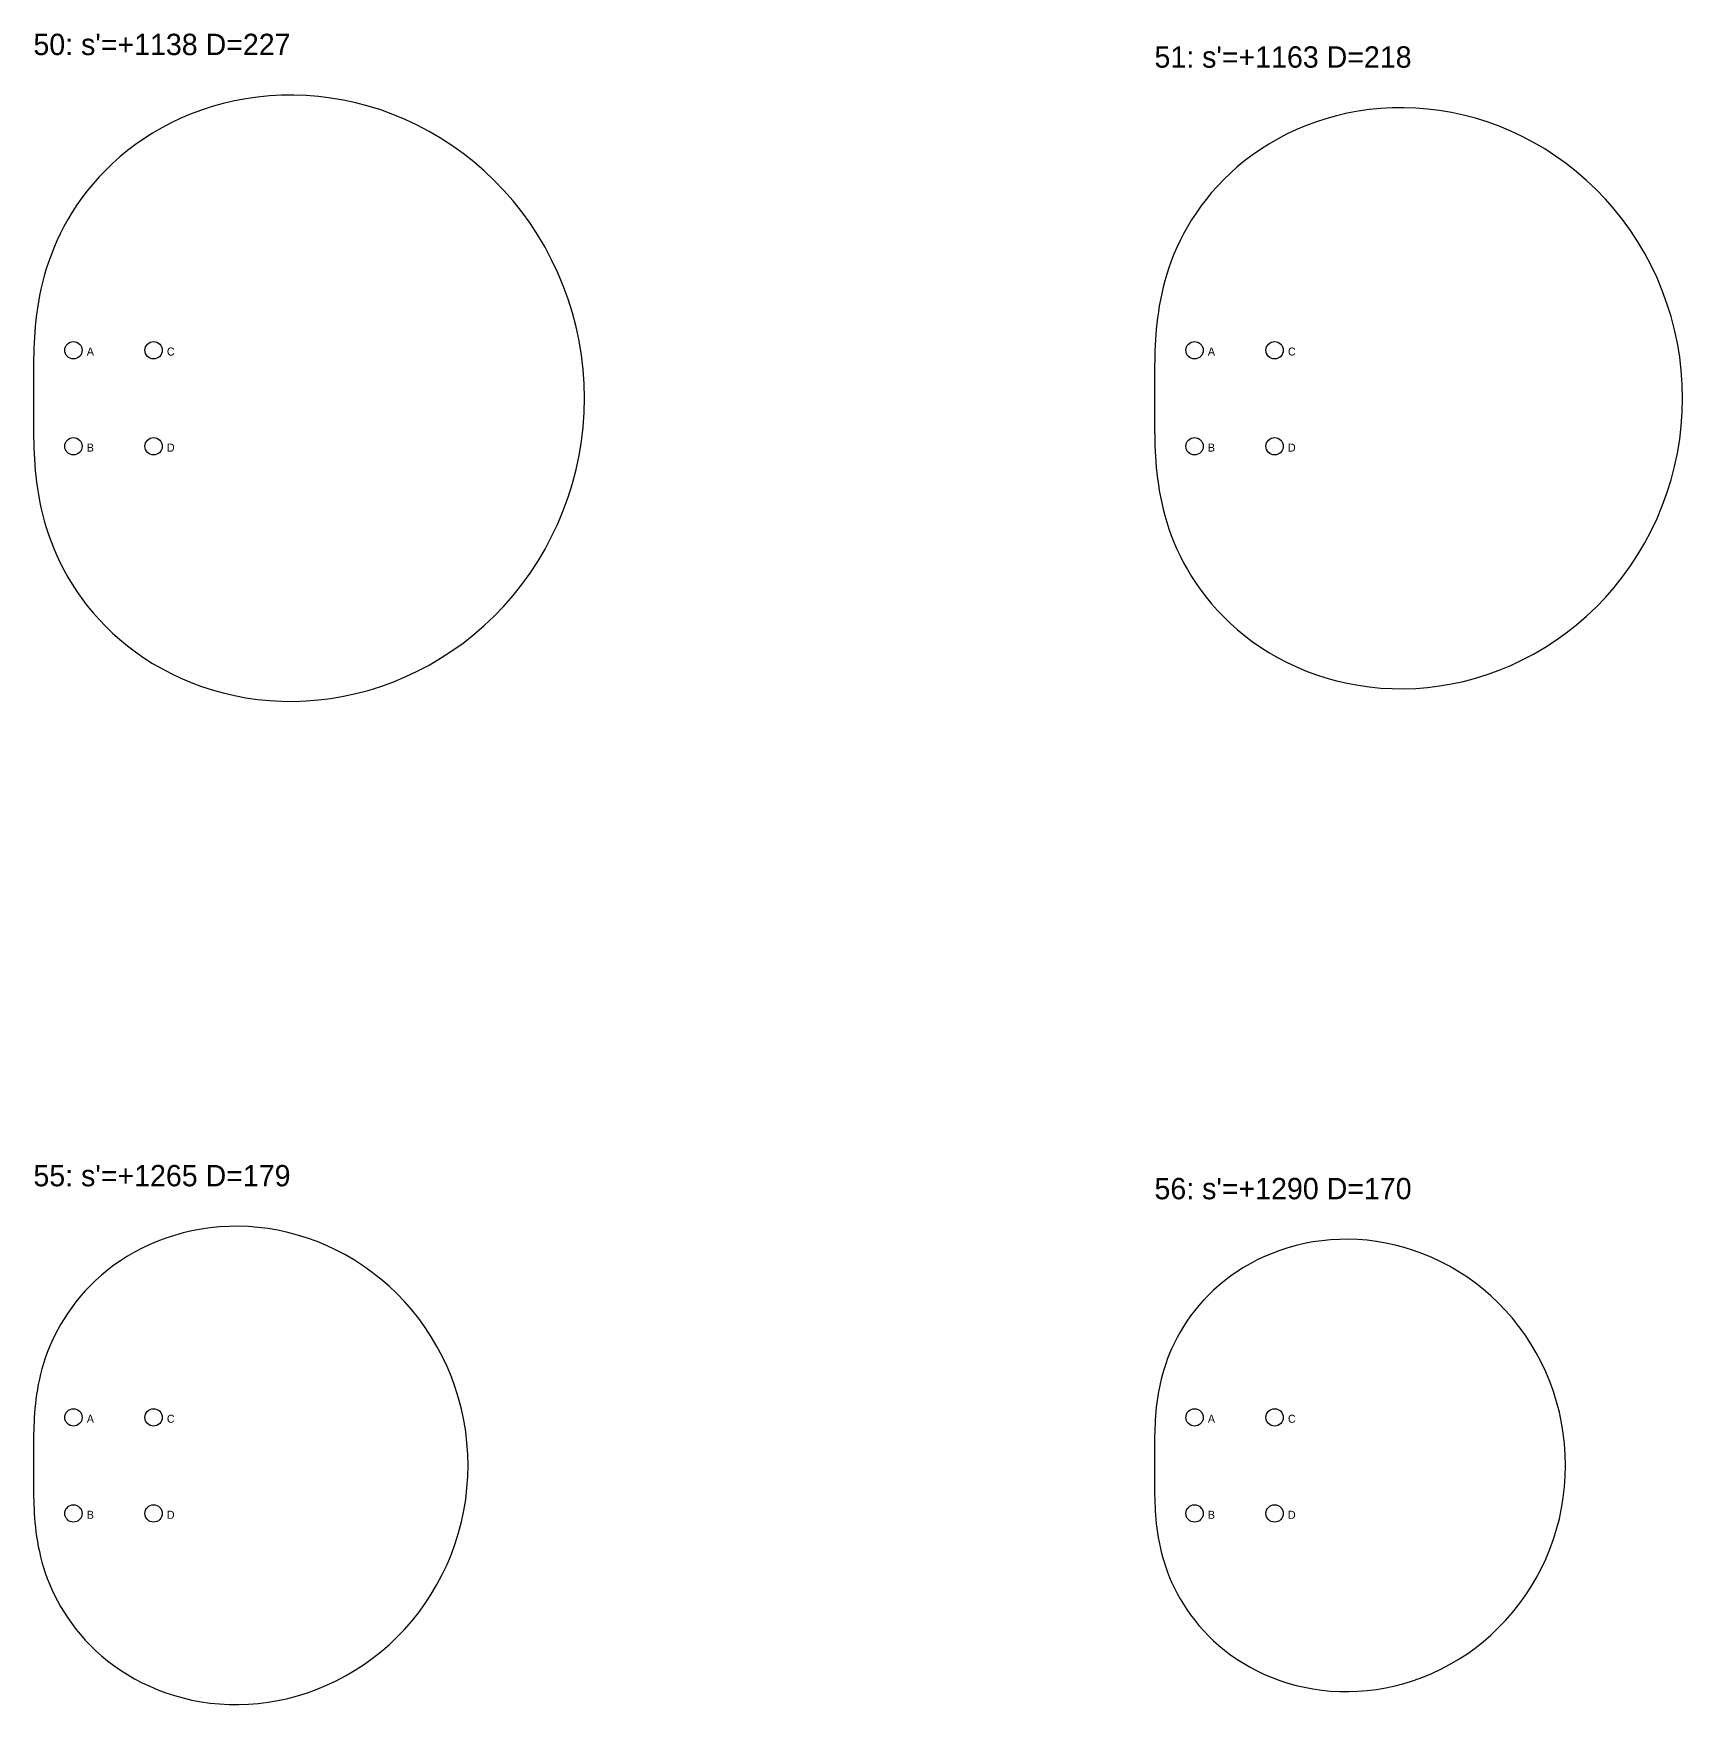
# Model space of a CAD drawing. Header units: millimetres. Extents: x 0 to 2007, y -5243 to 138.
# Drawn here: x 0 to 618, y -4490 to -3863 of the extents above; entities that cross this region are included whole.
import ezdxf

# ---------------------------------------------------------------- set-up
doc = ezdxf.new("R2010")
doc.units = ezdxf.units.MM
for name, color, linetype in [('DOWEL', 5, 'CONTINUOUS'), ('SLAB_50', 4, 'CONTINUOUS'), ('SLAB_51', 5, 'CONTINUOUS'), ('SLAB_55', 3, 'CONTINUOUS'), ('SLAB_56', 4, 'CONTINUOUS'), ('TEXT', 1, 'CONTINUOUS')]:
    doc.layers.add(name, color=color, linetype=linetype)

msp = doc.modelspace()

# ---------------------------------------------------------------- linework, layer by layer
at = {"layer": 'DOWEL'}
for centre in [(15, -3982), (45, -3982), (435, -3982), (465, -3982), (15, -4018), (45, -4018), (435, -4018), (465, -4018), (15, -4382), (45, -4382), (435, -4382), (465, -4382), (15, -4418), (45, -4418), (435, -4418), (465, -4418)]:
    msp.add_circle(centre, 3.25, dxfattribs=at)
at = {"layer": 'SLAB_50'}
msp.add_lwpolyline([(206.414, -4000), (206.289, -3994.598), (205.912, -3989.21), (205.285, -3983.847), (204.41, -3978.524), (203.29, -3973.254), (201.928, -3968.048), (200.328, -3962.919), (198.496, -3957.879), (196.435, -3952.941), (194.154, -3948.116), (191.658, -3943.415), (188.955, -3938.847), (186.052, -3934.425), (182.96, -3930.157), (179.686, -3926.051), (176.241, -3922.118), (172.633, -3918.364), (168.875, -3914.797), (164.976, -3911.424), (160.947, -3908.25), (156.8, -3905.281), (152.547, -3902.52), (148.199, -3899.973), (143.767, -3897.642), (139.265, -3895.529), (134.704, -3893.636), (130.096, -3891.965), (125.453, -3890.514), (120.786, -3889.285), (116.108, -3888.275), (111.43, -3887.483), (106.763, -3886.906), (102.119, -3886.541), (97.507, -3886.385), (92.939, -3886.432), (88.424, -3886.678), (83.972, -3887.118), (79.592, -3887.745), (75.292, -3888.554), (71.081, -3889.536), (66.967, -3890.685), (62.955, -3891.994), (59.054, -3893.453), (55.268, -3895.056), (51.604, -3896.793), (48.065, -3898.656), (44.655, -3900.635), (41.379, -3902.723), (38.239, -3904.909), (35.238, -3907.186), (32.376, -3909.543), (29.656, -3911.972), (27.076, -3914.464), (24.639, -3917.01), (22.341, -3919.602), (20.183, -3922.231), (18.162, -3924.89), (16.277, -3927.57), (14.524, -3930.264), (12.901, -3932.965), (11.403, -3935.666), (10.027, -3938.36), (8.769, -3941.043), (7.623, -3943.707), (6.585, -3946.349), (5.649, -3948.963), (4.811, -3951.545), (4.065, -3954.092), (3.405, -3956.601), (2.825, -3959.07), (2.319, -3961.495), (1.882, -3963.875), (1.508, -3966.21), (1.191, -3968.499), (0.926, -3970.741), (0.707, -3972.938), (0.529, -3975.089), (0.386, -3977.196), (0.274, -3979.261), (0.188, -3981.286), (0.124, -3983.273), (0.077, -3985.225), (0.046, -3987.145), (0.025, -3989.037), (0.012, -3990.903), (0.005, -3992.748), (0.002, -3994.576), (0, -3996.392), (0, -3998.198), (0, -4000), (0, -4001.802), (0, -4003.608), (0.002, -4005.424), (0.005, -4007.252), (0.012, -4009.097), (0.025, -4010.963), (0.046, -4012.855), (0.077, -4014.775), (0.124, -4016.727), (0.188, -4018.714), (0.274, -4020.739), (0.386, -4022.804), (0.529, -4024.911), (0.707, -4027.062), (0.926, -4029.259), (1.191, -4031.501), (1.508, -4033.79), (1.882, -4036.125), (2.319, -4038.505), (2.825, -4040.93), (3.405, -4043.399), (4.065, -4045.908), (4.811, -4048.455), (5.649, -4051.037), (6.585, -4053.651), (7.623, -4056.293), (8.769, -4058.957), (10.027, -4061.64), (11.403, -4064.334), (12.901, -4067.035), (14.524, -4069.736), (16.277, -4072.43), (18.162, -4075.11), (20.183, -4077.769), (22.341, -4080.398), (24.639, -4082.99), (27.076, -4085.536), (29.656, -4088.028), (32.376, -4090.457), (35.238, -4092.814), (38.239, -4095.091), (41.379, -4097.277), (44.655, -4099.365), (48.065, -4101.344), (51.604, -4103.207), (55.268, -4104.944), (59.054, -4106.547), (62.955, -4108.006), (66.967, -4109.315), (71.081, -4110.464), (75.292, -4111.446), (79.592, -4112.255), (83.972, -4112.882), (88.424, -4113.322), (92.939, -4113.568), (97.507, -4113.615), (102.119, -4113.459), (106.763, -4113.094), (111.43, -4112.517), (116.108, -4111.725), (120.786, -4110.715), (125.453, -4109.486), (130.096, -4108.035), (134.704, -4106.364), (139.265, -4104.471), (143.767, -4102.358), (148.199, -4100.027), (152.547, -4097.48), (156.8, -4094.719), (160.947, -4091.75), (164.976, -4088.576), (168.875, -4085.203), (172.633, -4081.636), (176.241, -4077.882), (179.686, -4073.949), (182.96, -4069.843), (186.052, -4065.575), (188.955, -4061.153), (191.658, -4056.585), (194.154, -4051.884), (196.435, -4047.059), (198.496, -4042.121), (200.328, -4037.081), (201.928, -4031.952), (203.29, -4026.746), (204.41, -4021.476), (205.285, -4016.153), (205.912, -4010.79), (206.289, -4005.402)], close=True, dxfattribs=at)
at = {"layer": 'SLAB_51'}
msp.add_lwpolyline([(617.846, -4000), (617.726, -3994.822), (617.365, -3989.658), (616.764, -3984.518), (615.926, -3979.416), (614.852, -3974.364), (613.547, -3969.374), (612.013, -3964.458), (610.256, -3959.628), (608.282, -3954.895), (606.095, -3950.27), (603.702, -3945.763), (601.111, -3941.386), (598.33, -3937.147), (595.366, -3933.056), (592.228, -3929.121), (588.925, -3925.351), (585.468, -3921.753), (581.865, -3918.334), (578.128, -3915.101), (574.266, -3912.058), (570.292, -3909.212), (566.215, -3906.566), (562.047, -3904.125), (557.8, -3901.89), (553.485, -3899.865), (549.113, -3898.051), (544.696, -3896.449), (540.245, -3895.059), (535.772, -3893.881), (531.289, -3892.913), (526.805, -3892.153), (522.332, -3891.6), (517.88, -3891.251), (513.46, -3891.101), (509.081, -3891.146), (504.754, -3891.382), (500.486, -3891.804), (496.288, -3892.405), (492.167, -3893.18), (488.131, -3894.121), (484.187, -3895.223), (480.342, -3896.477), (476.603, -3897.876), (472.974, -3899.412), (469.462, -3901.077), (466.069, -3902.862), (462.802, -3904.76), (459.662, -3906.761), (456.652, -3908.856), (453.775, -3911.038), (451.032, -3913.297), (448.425, -3915.626), (445.953, -3918.014), (443.616, -3920.455), (441.414, -3922.939), (439.345, -3925.459), (437.409, -3928.008), (435.602, -3930.577), (433.921, -3933.159), (432.365, -3935.748), (430.93, -3938.336), (429.611, -3940.919), (428.405, -3943.49), (427.306, -3946.044), (426.311, -3948.576), (425.415, -3951.081), (424.611, -3953.556), (423.896, -3955.998), (423.263, -3958.403), (422.707, -3960.768), (422.223, -3963.093), (421.804, -3965.375), (421.446, -3967.613), (421.142, -3969.807), (420.888, -3971.956), (420.678, -3974.061), (420.507, -3976.123), (420.37, -3978.143), (420.262, -3980.122), (420.18, -3982.063), (420.118, -3983.967), (420.074, -3985.838), (420.044, -3987.679), (420.024, -3989.492), (420.011, -3991.281), (420.005, -3993.049), (420.001, -3994.802), (420, -3996.541), (420, -3998.273), (420, -4000), (420, -4001.727), (420, -4003.459), (420.001, -4005.198), (420.005, -4006.951), (420.011, -4008.719), (420.024, -4010.508), (420.044, -4012.321), (420.074, -4014.162), (420.118, -4016.033), (420.18, -4017.937), (420.262, -4019.878), (420.37, -4021.857), (420.507, -4023.877), (420.678, -4025.939), (420.888, -4028.044), (421.142, -4030.193), (421.446, -4032.387), (421.804, -4034.625), (422.223, -4036.907), (422.707, -4039.232), (423.263, -4041.597), (423.896, -4044.002), (424.611, -4046.444), (425.415, -4048.919), (426.311, -4051.424), (427.306, -4053.956), (428.405, -4056.51), (429.611, -4059.081), (430.93, -4061.664), (432.365, -4064.252), (433.921, -4066.841), (435.602, -4069.423), (437.409, -4071.992), (439.345, -4074.541), (441.414, -4077.061), (443.616, -4079.545), (445.953, -4081.986), (448.425, -4084.374), (451.032, -4086.703), (453.775, -4088.962), (456.652, -4091.144), (459.662, -4093.239), (462.802, -4095.24), (466.069, -4097.138), (469.462, -4098.923), (472.974, -4100.588), (476.603, -4102.124), (480.342, -4103.523), (484.187, -4104.777), (488.131, -4105.879), (492.167, -4106.82), (496.288, -4107.595), (500.486, -4108.196), (504.754, -4108.618), (509.081, -4108.854), (513.46, -4108.899), (517.88, -4108.749), (522.332, -4108.4), (526.805, -4107.847), (531.289, -4107.087), (535.772, -4106.119), (540.245, -4104.941), (544.696, -4103.551), (549.113, -4101.949), (553.485, -4100.135), (557.8, -4098.11), (562.047, -4095.875), (566.215, -4093.434), (570.292, -4090.788), (574.266, -4087.942), (578.128, -4084.899), (581.865, -4081.666), (585.468, -4078.247), (588.925, -4074.649), (592.228, -4070.879), (595.366, -4066.944), (598.33, -4062.853), (601.111, -4058.614), (603.702, -4054.237), (606.095, -4049.73), (608.282, -4045.105), (610.256, -4040.372), (612.013, -4035.542), (613.547, -4030.626), (614.852, -4025.636), (615.926, -4020.584), (616.764, -4015.482), (617.365, -4010.342), (617.726, -4005.178)], close=True, dxfattribs=at)
at = {"layer": 'SLAB_55'}
msp.add_lwpolyline([(162.828, -4400), (162.729, -4395.739), (162.432, -4391.488), (161.938, -4387.258), (161.248, -4383.059), (160.364, -4378.901), (159.29, -4374.795), (158.028, -4370.749), (156.582, -4366.773), (154.956, -4362.878), (153.157, -4359.072), (151.188, -4355.363), (149.055, -4351.76), (146.766, -4348.272), (144.327, -4344.905), (141.744, -4341.666), (139.026, -4338.563), (136.181, -4335.602), (133.216, -4332.789), (130.14, -4330.127), (126.962, -4327.624), (123.691, -4325.281), (120.335, -4323.104), (116.905, -4321.094), (113.41, -4319.255), (109.858, -4317.589), (106.26, -4316.096), (102.625, -4314.777), (98.962, -4313.633), (95.281, -4312.663), (91.591, -4311.867), (87.901, -4311.242), (84.219, -4310.787), (80.556, -4310.499), (76.918, -4310.375), (73.314, -4310.413), (69.753, -4310.607), (66.241, -4310.954), (62.785, -4311.449), (59.394, -4312.086), (56.072, -4312.861), (52.826, -4313.768), (49.662, -4314.8), (46.584, -4315.951), (43.598, -4317.216), (40.707, -4318.586), (37.915, -4320.055), (35.226, -4321.617), (32.642, -4323.264), (30.165, -4324.988), (27.797, -4326.784), (25.54, -4328.643), (23.394, -4330.56), (21.359, -4332.525), (19.436, -4334.534), (17.624, -4336.579), (15.921, -4338.653), (14.327, -4340.75), (12.84, -4342.864), (11.457, -4344.989), (10.177, -4347.12), (8.995, -4349.251), (7.91, -4351.376), (6.917, -4353.492), (6.013, -4355.594), (5.194, -4357.677), (4.456, -4359.74), (3.795, -4361.777), (3.207, -4363.786), (2.686, -4365.765), (2.228, -4367.712), (1.829, -4369.625), (1.485, -4371.503), (1.19, -4373.345), (0.94, -4375.151), (0.731, -4376.92), (0.558, -4378.652), (0.417, -4380.349), (0.304, -4382.012), (0.216, -4383.64), (0.148, -4385.238), (0.098, -4386.805), (0.061, -4388.345), (0.036, -4389.86), (0.019, -4391.352), (0.009, -4392.824), (0.004, -4394.28), (0.001, -4395.722), (0, -4397.154), (0, -4398.578), (0, -4400), (0, -4401.422), (0, -4402.846), (0.001, -4404.278), (0.004, -4405.72), (0.009, -4407.176), (0.019, -4408.648), (0.036, -4410.14), (0.061, -4411.655), (0.098, -4413.195), (0.148, -4414.762), (0.216, -4416.36), (0.304, -4417.988), (0.417, -4419.651), (0.558, -4421.348), (0.731, -4423.08), (0.94, -4424.849), (1.19, -4426.655), (1.485, -4428.497), (1.829, -4430.375), (2.228, -4432.288), (2.686, -4434.235), (3.207, -4436.214), (3.795, -4438.223), (4.456, -4440.26), (5.194, -4442.323), (6.013, -4444.406), (6.917, -4446.508), (7.91, -4448.624), (8.995, -4450.749), (10.177, -4452.88), (11.457, -4455.011), (12.84, -4457.136), (14.327, -4459.25), (15.921, -4461.347), (17.624, -4463.421), (19.436, -4465.466), (21.359, -4467.475), (23.394, -4469.44), (25.54, -4471.357), (27.797, -4473.216), (30.165, -4475.012), (32.642, -4476.736), (35.226, -4478.383), (37.915, -4479.945), (40.707, -4481.414), (43.598, -4482.784), (46.584, -4484.049), (49.662, -4485.2), (52.826, -4486.232), (56.072, -4487.139), (59.394, -4487.914), (62.785, -4488.551), (66.241, -4489.046), (69.753, -4489.393), (73.314, -4489.587), (76.918, -4489.625), (80.556, -4489.501), (84.219, -4489.213), (87.901, -4488.758), (91.591, -4488.133), (95.281, -4487.337), (98.962, -4486.367), (102.625, -4485.223), (106.26, -4483.904), (109.858, -4482.411), (113.41, -4480.745), (116.905, -4478.906), (120.335, -4476.896), (123.691, -4474.719), (126.962, -4472.376), (130.14, -4469.873), (133.216, -4467.211), (136.181, -4464.398), (139.026, -4461.437), (141.744, -4458.334), (144.327, -4455.095), (146.766, -4451.728), (149.055, -4448.24), (151.188, -4444.637), (153.157, -4440.928), (154.956, -4437.122), (156.582, -4433.227), (158.028, -4429.251), (159.29, -4425.205), (160.364, -4421.099), (161.248, -4416.941), (161.938, -4412.742), (162.432, -4408.512), (162.729, -4404.261)], close=True, dxfattribs=at)
at = {"layer": 'SLAB_56'}
msp.add_lwpolyline([(574.015, -4400), (573.921, -4395.97), (573.64, -4391.949), (573.172, -4387.948), (572.519, -4383.976), (571.684, -4380.043), (570.667, -4376.159), (569.474, -4372.332), (568.106, -4368.572), (566.569, -4364.887), (564.866, -4361.287), (563.004, -4357.779), (560.987, -4354.371), (558.822, -4351.072), (556.514, -4347.887), (554.072, -4344.824), (551.501, -4341.889), (548.809, -4339.088), (546.005, -4336.427), (543.095, -4333.91), (540.09, -4331.541), (536.995, -4329.326), (533.822, -4327.266), (530.577, -4325.365), (527.271, -4323.626), (523.912, -4322.05), (520.508, -4320.637), (517.07, -4319.39), (513.606, -4318.308), (510.124, -4317.391), (506.633, -4316.637), (503.143, -4316.046), (499.661, -4315.616), (496.195, -4315.343), (492.754, -4315.227), (489.346, -4315.262), (485.977, -4315.446), (482.655, -4315.774), (479.387, -4316.242), (476.179, -4316.845), (473.037, -4317.578), (469.967, -4318.436), (466.974, -4319.412), (464.063, -4320.501), (461.238, -4321.697), (458.504, -4322.993), (455.863, -4324.383), (453.319, -4325.86), (450.875, -4327.417), (448.532, -4329.049), (446.293, -4330.747), (444.157, -4332.506), (442.127, -4334.318), (440.203, -4336.178), (438.384, -4338.078), (436.67, -4340.012), (435.059, -4341.974), (433.552, -4343.957), (432.145, -4345.957), (430.837, -4347.967), (429.626, -4349.982), (428.508, -4351.998), (427.482, -4354.008), (426.543, -4356.009), (425.688, -4357.997), (424.913, -4359.968), (424.215, -4361.919), (423.59, -4363.846), (423.033, -4365.746), (422.54, -4367.618), (422.108, -4369.46), (421.73, -4371.27), (421.404, -4373.046), (421.125, -4374.788), (420.889, -4376.496), (420.691, -4378.169), (420.528, -4379.808), (420.394, -4381.413), (420.288, -4382.985), (420.204, -4384.526), (420.14, -4386.037), (420.092, -4387.519), (420.058, -4388.976), (420.034, -4390.408), (420.018, -4391.82), (420.009, -4393.212), (420.004, -4394.589), (420.001, -4395.953), (420, -4397.308), (420, -4398.655), (420, -4400), (420, -4401.345), (420, -4402.692), (420.001, -4404.047), (420.004, -4405.411), (420.009, -4406.788), (420.018, -4408.18), (420.034, -4409.592), (420.058, -4411.024), (420.092, -4412.481), (420.14, -4413.963), (420.204, -4415.474), (420.288, -4417.015), (420.394, -4418.587), (420.528, -4420.192), (420.691, -4421.831), (420.889, -4423.504), (421.125, -4425.212), (421.404, -4426.954), (421.73, -4428.73), (422.108, -4430.54), (422.54, -4432.382), (423.033, -4434.254), (423.59, -4436.154), (424.215, -4438.081), (424.913, -4440.032), (425.688, -4442.003), (426.543, -4443.991), (427.482, -4445.992), (428.508, -4448.002), (429.626, -4450.018), (430.837, -4452.033), (432.145, -4454.043), (433.552, -4456.043), (435.059, -4458.026), (436.67, -4459.988), (438.384, -4461.922), (440.203, -4463.822), (442.127, -4465.682), (444.157, -4467.494), (446.293, -4469.253), (448.532, -4470.951), (450.875, -4472.583), (453.319, -4474.14), (455.863, -4475.617), (458.504, -4477.007), (461.238, -4478.303), (464.063, -4479.499), (466.974, -4480.588), (469.967, -4481.564), (473.037, -4482.422), (476.179, -4483.155), (479.387, -4483.758), (482.655, -4484.226), (485.977, -4484.554), (489.346, -4484.738), (492.754, -4484.773), (496.195, -4484.657), (499.661, -4484.384), (503.143, -4483.954), (506.633, -4483.363), (510.124, -4482.609), (513.606, -4481.692), (517.07, -4480.61), (520.508, -4479.363), (523.912, -4477.95), (527.271, -4476.374), (530.577, -4474.635), (533.822, -4472.734), (536.995, -4470.674), (540.09, -4468.459), (543.095, -4466.09), (546.005, -4463.573), (548.809, -4460.912), (551.501, -4458.111), (554.072, -4455.176), (556.514, -4452.113), (558.822, -4448.928), (560.987, -4445.629), (563.004, -4442.221), (564.866, -4438.713), (566.569, -4435.113), (568.106, -4431.428), (569.474, -4427.668), (570.667, -4423.841), (571.684, -4419.957), (572.519, -4416.024), (573.172, -4412.052), (573.64, -4408.051), (573.921, -4404.03)], close=True, dxfattribs=at)

# ---------------------------------------------------------------- texts
at = {"layer": 'DOWEL'}
for s, p in [('A', (20, -3984)), ('C', (50, -3984)), ('A', (440, -3984)), ('C', (470, -3984)), ('B', (20, -4020)), ('D', (50, -4020)), ('B', (440, -4020)), ('D', (470, -4020)), ('A', (20, -4384)), ('C', (50, -4384)), ('A', (440, -4384)), ('C', (470, -4384)), ('B', (20, -4420)), ('D', (50, -4420)), ('B', (440, -4420)), ('D', (470, -4420))]:
    msp.add_text(s, height=3, dxfattribs=at).set_placement(p)
at = {"layer": 'TEXT'}
for s, p in [("50: s'=+1138 D=227", (0, -3871.385)), ("51: s'=+1163 D=218", (420, -3876.101)), ("55: s'=+1265 D=179", (0, -4295.375)), ("56: s'=+1290 D=170", (420, -4300.227))]:
    msp.add_text(s, height=8, dxfattribs=at).set_placement(p)

doc.saveas('drawing.dxf')
